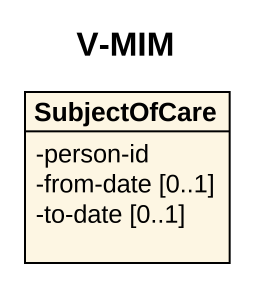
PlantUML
@startuml
title V-MIM
hide circle
hide empty members
skinparam classAttributeIconSize 0
class SubjectOfCare {
  -person-id
  -from-date [0..1]
  -to-date [0..1]
}
@enduml
